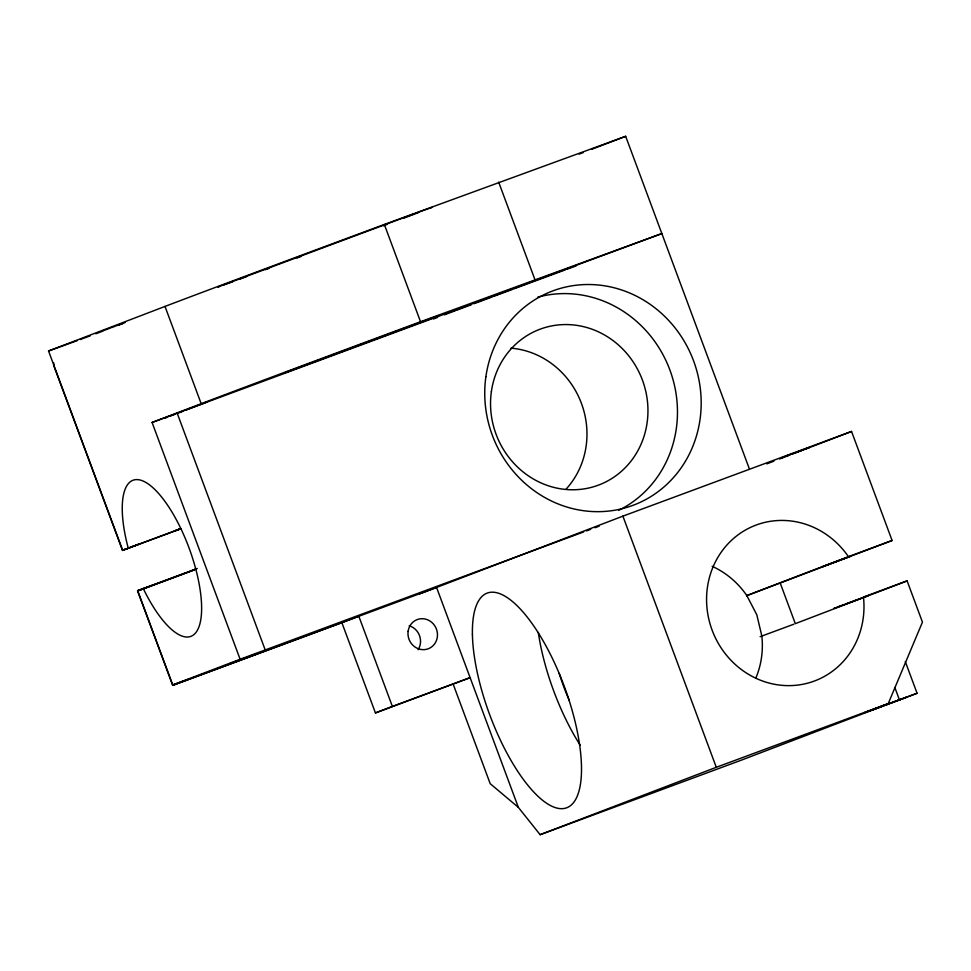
<?xml version="1.0" encoding="UTF-8"?>
<svg xmlns="http://www.w3.org/2000/svg" width="971" height="971" viewBox="0 0 971 971"><rect width="100%" height="100%" fill="white"/><g stroke="black" fill="none" stroke-linecap="round" stroke-linejoin="round"><path stroke-width="1.46" d="M894.789 687.359L899.401 699.751L864.518 712.678L888.234 703.599L922.45 622.132L907.108 580.876L863.462 597.044A83.251 78.02 69.1 0 1 767.078 682.492A83.251 78.02 69.1 0 1 719.535 554.659A83.251 78.02 69.1 0 1 848.436 556.662L892.094 540.495L851.543 431.452L622.897 516.147L419.63 593.924M429.619 208.352L432.277 207.26M195.037 569.394L194.188 569.734L195.462 569.285M781.267 457.911L782.116 457.584M834.939 608.028L833.931 608.416L843.957 604.763M194.297 569.771L137.579 590.987L172.68 685.368L436.562 587.443L518.356 807.374L540.131 834.696L741.334 760.159L887.603 704.315M53.769 362.996L53.903 365.982L122.492 550.411L139.436 543.93L122.649 550.241L48.55 350.992L165.009 306.423A182.099 0.631 -20.4 0 1 384.346 224.459L625.676 136.304L749.381 468.932M579.092 154.122L583.328 152.508M591.8 149.267L625.676 136.304M152.083 422.47L201.179 403.693A182.099 0.631 -20.4 0 1 420.516 321.729L661.846 233.574L152.083 422.47L240.104 659.26L172.753 684.943L137.676 590.623L197.271 568.472M164.864 418.185L167.68 417.105M170.508 416.025L174.744 414.399M177.559 413.318L183.216 411.158M186.031 410.078L207.211 401.982M122.649 550.241L180.837 528.612M341.877 622.702L358.821 616.221L392.381 706.451L375.437 712.932L341.877 622.702L172.68 685.368M766.847 463.859L773.899 461.164M779.555 459.004L789.435 455.217M792.251 454.137L851.543 431.452M375.437 712.932L470.122 677.661L392.381 706.451M712.156 566.299A83.251 78.02 69.1 0 1 746.808 595.551L848.436 556.662M746.505 595.781L892.094 540.495M907.108 580.876L795.31 623.649L780.296 583.268M540.131 834.696L716.295 767.296L888.234 703.599M905.288 661.579L917.073 693.258L886.523 704.776M433.467 318.974L437.545 317.42M809.559 447.425L805.177 449.075M865.731 596.643L868.717 595.478M103.679 330.565L107.15 329.266M403.596 218.232L418.477 212.613M444.39 314.835L455.46 310.671M783.9 456.904L788.658 455.132M837.087 607.215L856.386 600.005M864.688 597.031L845.304 604.253M108.218 328.866L110.378 328.052M383.351 225.818L387.393 224.301M456.795 310.174L471.384 304.712M111.459 327.652L115.1 326.292M116.326 325.831L120.137 324.423M119.057 324.969L122.88 323.549M474.091 303.692L492.163 296.956M493.523 296.446L512.518 289.382M179.429 529.122L174.246 531.076L181.019 528.6M240.104 659.26L583.62 531.938M794.484 453.069L801.949 450.289M789.726 454.719L793.38 453.36M892.191 702.616L906.72 697.154L899.389 699.812M296.883 258.031L301.022 256.49M121.411 323.95L125.138 322.566M77.328 340.603L48.55 350.992M80.18 339.547L90.133 335.857M95.826 333.757L102.938 331.123M513.938 288.86L530.967 282.537M122.492 550.411L180.752 528.843M137.579 590.987L194.406 569.941M797.191 451.94L809.134 447.534M586.448 530.894L590.708 529.316M594.956 527.739L599.204 526.161M760.111 636.697L793.902 624.171M265.386 269.683L269.416 268.202M565.328 269.853L532.375 282.015M787.384 455.702L790.758 454.452M857.502 599.593L867.358 595.963M883.137 705.978L871.752 710.141L917.073 693.258M414.617 213.608L217.844 287.028L220.162 286.214M239.619 279.175L246.476 276.65M566.688 269.355L576.179 265.884M415.989 213.098L431.112 207.66M223.779 284.94L232.834 281.651M137.676 590.623L154.523 584.506M172.753 684.943L189.6 678.838M781.412 457.875L782.541 457.475M518.356 807.374L490.185 783.658L453.178 684.142M746.808 595.551L756.81 614.813L761.822 635.932A83.251 78.02 69.1 0 1 755.899 677.928M498.669 182.111L534.839 279.381M622.897 516.147L716.295 767.296M384.346 224.459L420.516 321.729M165.009 306.423L201.179 403.693M177.159 413.112L265.18 649.902M510.94 348.152A83.251 78.02 69.1 0 1 580.876 401.933A83.251 78.02 69.1 0 1 566.178 489.02M128.233 548.105A83.251 29.021 69.7 0 1 153.697 488.413A83.251 29.021 69.7 0 1 201.24 616.245A83.251 29.021 69.7 0 1 143.247 588.487M569.346 700.528A83.251 29.021 69.7 0 1 559.26 673.401M537.776 297.175A114.469 107.283 69.1 0 1 669.577 369.162A114.469 107.283 69.1 0 1 618.636 510.37M580.306 745.34A114.469 39.896 69.7 0 1 538.31 632.424M409.204 625.761A15.609 14.626 69.1 0 1 418.113 649.733M288.059 371.517L283.544 373.277L438.916 315.551L288.059 371.517M230.091 663.666L229.253 663.994L258.383 653.167L230.091 663.666M822.668 566.615L821.818 566.955L850.948 556.128L822.668 566.615M491.375 391.629A83.251 78.02 69.1 0 0 598.27 485.197A83.251 78.02 69.1 0 0 618.102 344.681A83.251 78.02 69.1 0 0 491.375 391.629M485.888 376.724A114.469 107.283 69.1 0 0 632.861 505.381A114.469 107.283 69.1 0 0 660.146 312.177A114.469 107.283 69.1 0 0 485.888 376.724M472.416 634.694A114.469 39.896 69.7 0 0 555.861 807.787A114.469 39.896 69.7 0 0 552.645 658.933A114.469 39.896 69.7 0 0 472.416 634.694M408.123 631.271A15.609 14.626 69.1 0 0 428.175 648.81A15.609 14.626 69.1 0 0 431.889 622.472A15.609 14.626 69.1 0 0 408.123 631.271"/></g></svg>
